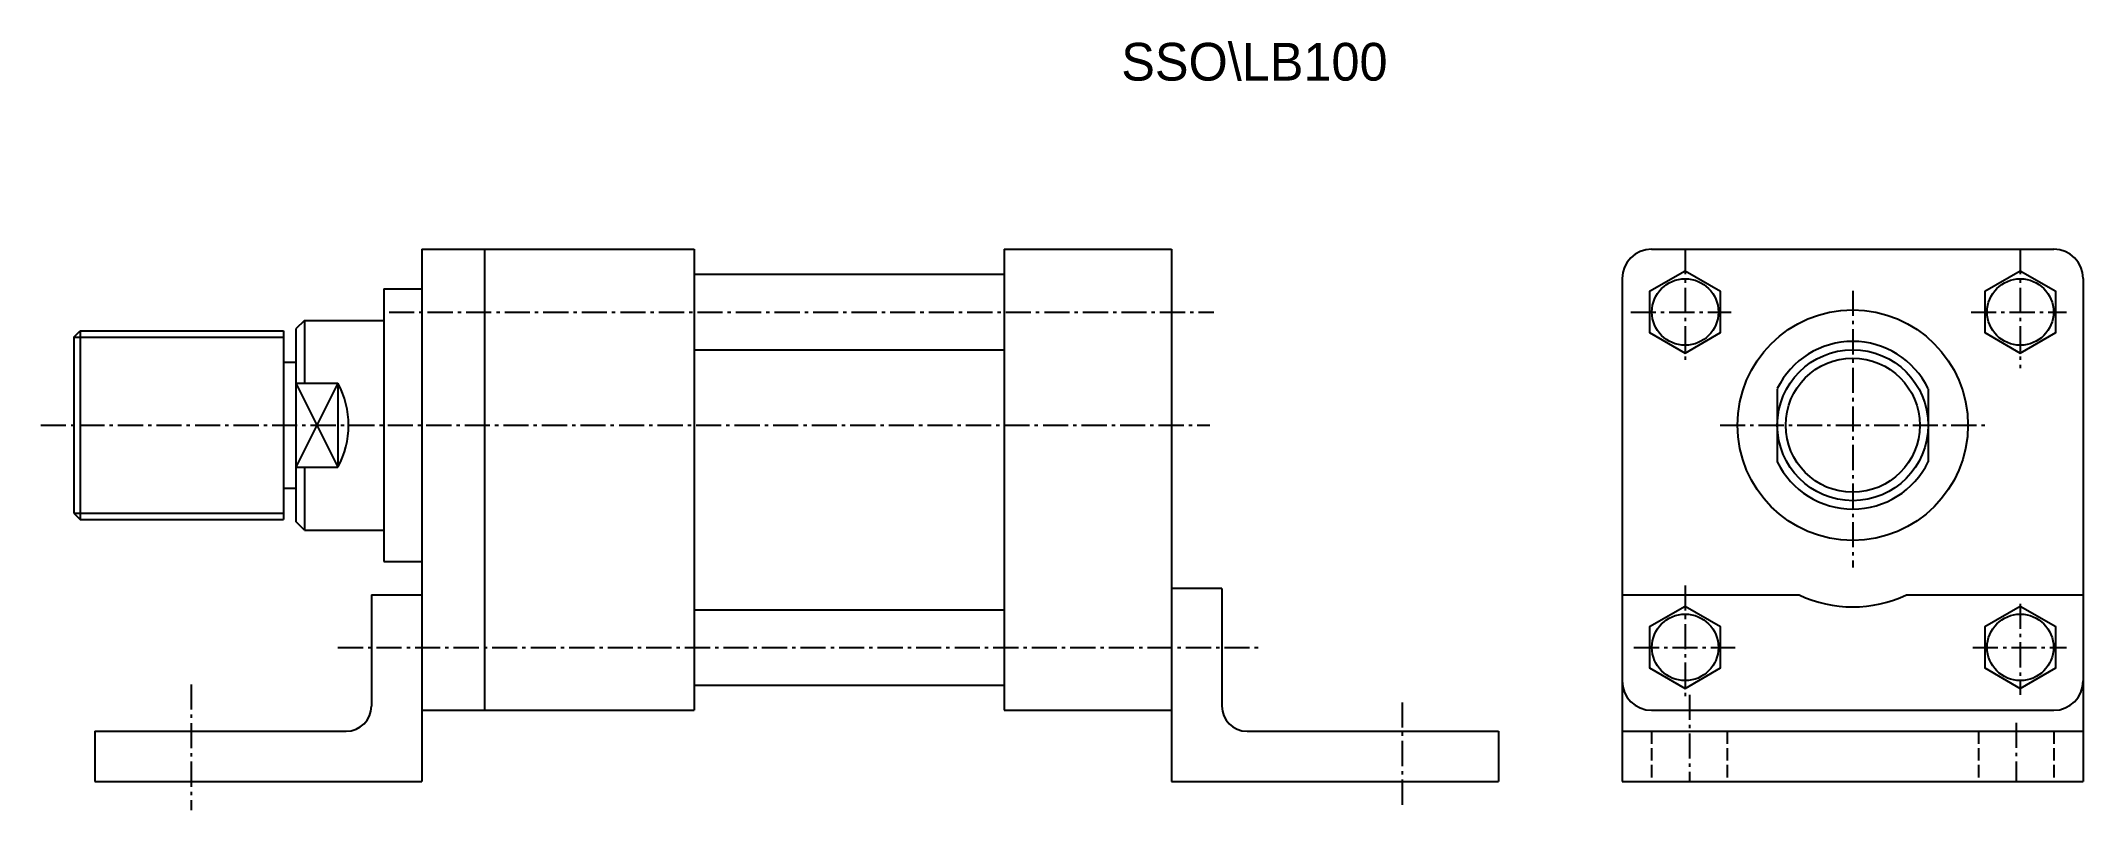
# Model space of a CAD drawing. Extents: x 135 to 622, y 210 to 394.
import ezdxf

# ---------------------------------------------------------------- set-up
doc = ezdxf.new("R2010")
doc.units = 0
doc.header["$MEASUREMENT"] = 0
doc.linetypes.add('DASHED', pattern=[4, 3, -1])
doc.linetypes.add('SCENTER', pattern=[9.2, 6, -1.2, 0.8, -1.2])
for name, color, linetype in [('CON', 2, 'CONTINUOUS'), ('DAS', 3, 'DASHED'), ('SCEN', 1, 'SCENTER'), ('UTI', 7, 'CONTINUOUS')]:
    doc.layers.add(name, color=color, linetype=linetype)

msp = doc.modelspace()

# ---------------------------------------------------------------- linework, layer by layer
at = {"layer": 'CON'}
for p, q in [((225.54, 344.05), (225.54, 217.05)), ((225.54, 344.05), (290.54, 344.05)), ((240.54, 344.05), (240.54, 234.05)), ((290.54, 344.05), (290.54, 234.05)), ((364.54, 344.05), (364.54, 234.05)), ((364.54, 344.05), (404.54, 344.05)), ((404.54, 344.05), (404.54, 217.05)), ((519.11, 344.05), (615.11, 344.05)), ((290.54, 338.05), (364.54, 338.05)), ((512.11, 337.05), (512.11, 217.05)), ((622.11, 337.05), (622.11, 217.05)), ((216.54, 334.55), (216.54, 269.55)), ((216.54, 334.55), (225.54, 334.55)), ((197.54, 327.05), (195.54, 325.05)), ((197.54, 327.05), (216.54, 327.05)), ((197.54, 327.05), (197.54, 312.05)), ((142.54, 323.05), (144.04, 324.55)), ((142.54, 323.05), (142.54, 281.05)), ((144.04, 324.55), (144.04, 279.55)), ((144.04, 324.55), (192.54, 324.55)), ((192.54, 324.55), (192.54, 279.55)), ((195.54, 325.05), (195.54, 279.05)), ((192.54, 317.05), (195.54, 317.05)), ((290.54, 320.05), (364.54, 320.05)), ((195.54, 312.05), (205.54, 292.05)), ((205.54, 312.05), (195.54, 292.05)), ((195.54, 312.05), (205.54, 312.05)), ((205.54, 312.05), (205.54, 292.05)), ((549.11, 310.76), (549.11, 293.33)), ((585.11, 310.76), (585.11, 293.33)), ((195.54, 292.05), (205.54, 292.05)), ((197.54, 292.05), (197.54, 277.05)), ((192.54, 287.05), (195.54, 287.05)), ((142.54, 281.05), (144.04, 279.55)), ((144.04, 279.55), (192.54, 279.55)), ((197.54, 277.05), (195.54, 279.05)), ((197.54, 277.05), (216.54, 277.05)), ((216.54, 269.55), (225.54, 269.55)), ((213.54, 261.55), (225.54, 261.55)), ((213.54, 261.55), (213.54, 235.05)), ((416.54, 263.07), (404.54, 263.07)), ((416.54, 263.07), (416.54, 235.05)), ((512.11, 261.55), (554.31, 261.55)), ((579.9, 261.55), (622.11, 261.55)), ((290.54, 258.05), (364.54, 258.05)), ((290.54, 240.05), (364.54, 240.05)), ((225.54, 234.05), (290.54, 234.05)), ((364.54, 234.05), (404.54, 234.05)), ((519.11, 234.05), (615.11, 234.05)), ((147.54, 229.05), (207.54, 229.05)), ((147.54, 229.05), (147.54, 217.05)), ((422.54, 229.05), (482.54, 229.05)), ((482.54, 229.05), (482.54, 217.05)), ((512.11, 229.05), (622.11, 229.05)), ((147.54, 217.05), (225.54, 217.05)), ((404.54, 217.05), (482.54, 217.05)), ((512.11, 217.05), (622.11, 217.05))]:
    msp.add_line(p, q, dxfattribs=at)
for points in [[(527.11, 319.26), (535.58, 324.15), (535.58, 333.94), (527.11, 338.83), (518.64, 333.94), (518.64, 324.15)], [(607.11, 319.26), (615.58, 324.15), (615.58, 333.94), (607.11, 338.83), (598.64, 333.94), (598.64, 324.15)], [(527.11, 239.26), (535.58, 244.15), (535.58, 253.94), (527.11, 258.83), (518.64, 253.94), (518.64, 244.15)], [(607.11, 239.26), (615.58, 244.15), (615.58, 253.94), (607.11, 258.83), (598.64, 253.94), (598.64, 244.15)]]:
    msp.add_lwpolyline(points, close=True, dxfattribs=at)
for centre, radius in [((527.11, 329.05), 7.93), ((607.11, 329.05), 7.93), ((567.11, 302.05), 27.5), ((567.11, 302.05), 18), ((567.11, 302.05), 16), ((527.11, 249.05), 7.93), ((607.11, 249.05), 7.93)]:
    msp.add_circle(centre, radius, dxfattribs=at)
for centre, radius, start, end in [((519.11, 337.05), 7, 90, 180), ((615.11, 337.05), 7, 0, 90), ((567.11, 302.05), 20, 25.8419, 154.1581), ((187.11, 302.05), 20.97, 331.5117, 28.4883), ((567.11, 302.05), 20, 205.8419, 334.1581), ((567.11, 289.05), 30.33, 245.048, 294.952), ((519.11, 241.05), 7, 180, 270), ((615.11, 241.05), 7, 270, 0), ((207.54, 235.05), 6, 270, 0), ((422.54, 235.05), 6, 180, 270)]:
    msp.add_arc(centre, radius, start, end, dxfattribs=at)
at = {"layer": 'DAS'}
for p, q in [((519.11, 229.05), (519.11, 217.05)), ((537.11, 229.05), (537.11, 217.05)), ((597.11, 229.05), (597.11, 217.05)), ((615.11, 229.05), (615.11, 217.05))]:
    msp.add_line(p, q, dxfattribs=at)
at = {"layer": 'SCEN'}
for p, q in [((527.11, 344.05), (527.11, 316.77)), ((607.11, 344.05), (607.11, 315.68)), ((567.11, 334.14), (567.11, 268.09)), ((217.76, 329.05), (414.58, 329.05)), ((514.12, 329.05), (538.12, 329.05)), ((595.34, 329.05), (618.13, 329.05)), ((134.64, 302.05), (413.64, 302.05)), ((535.44, 302.05), (599.81, 302.05)), ((527.11, 263.82), (527.11, 236.6)), ((607.11, 259.46), (607.11, 237.75)), ((205.56, 249.05), (425.85, 249.05)), ((514.87, 249.05), (539.01, 249.05)), ((595.78, 249.05), (618.13, 249.05)), ((170.54, 240.21), (170.54, 210.23)), ((459.54, 235.93), (459.54, 210.43)), ((528.11, 237.75), (528.11, 217.05)), ((606.11, 231.07), (606.11, 217.05))]:
    msp.add_line(p, q, dxfattribs=at)
at = {"layer": 'UTI'}
for p, q in [((142.54, 323.05), (192.54, 323.05)), ((142.54, 281.05), (192.54, 281.05))]:
    msp.add_line(p, q, dxfattribs=at)

# ---------------------------------------------------------------- texts
msp.add_text('SSO\\LB100', height=9, dxfattribs=at).set_placement((392.52, 384.25))

doc.saveas('drawing.dxf')
